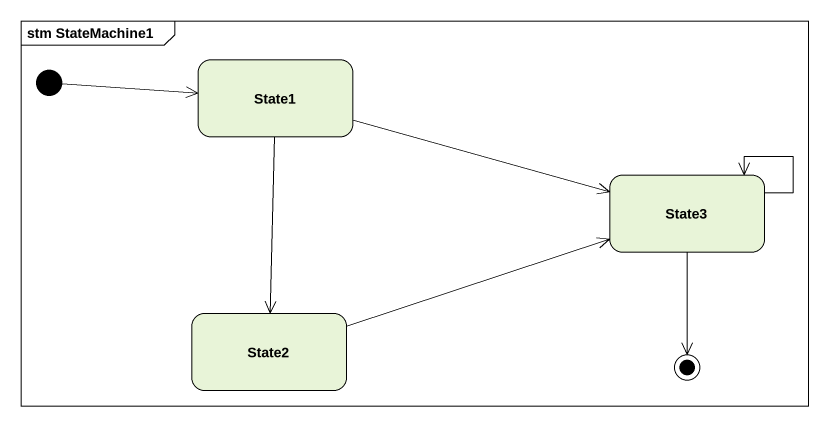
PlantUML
@startuml
mainframe stm StateMachine1
hide empty description
state State1
state State3
state State2
[*] -right-> State1
State1 -right-> State3
State1 --> State2
State3 --> State3
State2 -right-> State3
State3 --> [*]
@enduml
